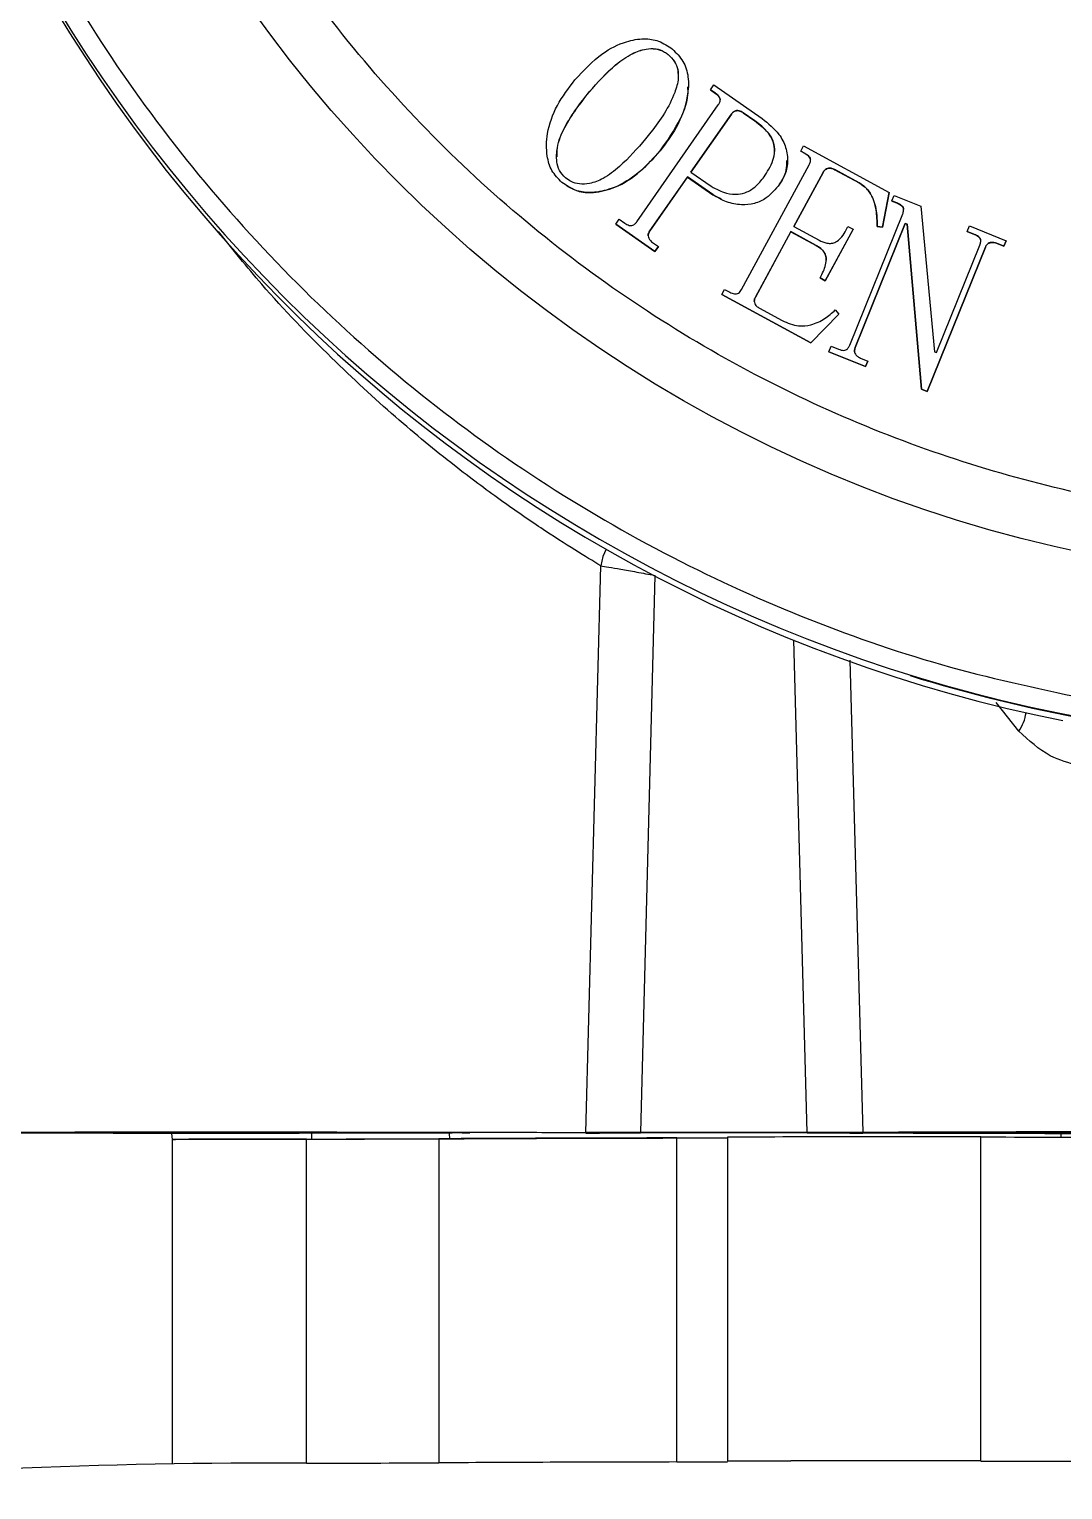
# Model space of a CAD drawing. Header units: millimetres. Extents: x 2404 to 4548, y 1024 to 2541.
# Drawn here: x 3842 to 3896.2, y 2100.8 to 2177.4 of the extents above; entities that cross this region are included whole.
import ezdxf

# ---------------------------------------------------------------- set-up
doc = ezdxf.new("R2010")
doc.units = ezdxf.units.MM

msp = doc.modelspace()

# ---------------------------------------------------------------- linework, layer by layer
at = {"color": 7, "linetype": 'Continuous', "lineweight": 25}
for p, q in [((3876.591, 2174.402), (3876.591, 2174.404)), ((3877.754, 2174.235), (3877.933, 2174.494)), ((3878.01, 2174.056), (3877.754, 2174.235)), ((3877.754, 2174.235), (3877.754, 2174.233)), ((3877.754, 2174.233), (3878.01, 2174.054)), ((3877.933, 2174.494), (3880.462, 2172.729)), ((3878.01, 2174.056), (3878.01, 2174.054)), ((3873.884, 2167.316), (3878.159, 2173.444)), ((3880.068, 2172.621), (3879.468, 2173.039)), ((3879.468, 2173.037), (3879.468, 2173.039)), ((3879.468, 2173.037), (3880.068, 2172.619)), ((3878.844, 2172.966), (3876.721, 2169.924)), ((3876.722, 2169.923), (3878.844, 2172.964)), ((3878.844, 2172.964), (3878.844, 2172.966)), ((3880.068, 2172.619), (3880.068, 2172.621)), ((3869.15, 2171.352), (3869.15, 2171.35)), ((3882.485, 2171.02), (3882.635, 2171.294)), ((3882.714, 2170.895), (3882.485, 2171.02)), ((3882.485, 2171.02), (3882.485, 2171.018)), ((3882.485, 2171.018), (3882.714, 2170.893)), ((3882.635, 2171.294), (3887.12, 2168.859)), ((3882.714, 2170.895), (3882.714, 2170.893)), ((3879.376, 2163.764), (3882.928, 2170.306)), ((3881.794, 2170.526), (3881.794, 2170.528)), ((3885.55, 2169.356), (3884.269, 2170.051)), ((3884.269, 2170.051), (3884.269, 2170.049)), ((3884.269, 2170.049), (3885.55, 2169.354)), ((3876.542, 2169.666), (3874.57, 2166.838)), ((3874.57, 2166.836), (3876.542, 2169.664)), ((3877.87, 2168.739), (3876.542, 2169.666)), ((3876.542, 2169.666), (3876.542, 2169.664)), ((3876.542, 2169.664), (3877.87, 2168.737)), ((3876.721, 2169.924), (3877.793, 2169.177)), ((3883.66, 2169.909), (3882.121, 2167.071)), ((3882.122, 2167.071), (3883.66, 2169.907)), ((3883.66, 2169.909), (3883.66, 2169.907)), ((3885.55, 2169.356), (3885.55, 2169.354)), ((3877.87, 2168.739), (3877.87, 2168.737)), ((3877.87, 2168.737), (3878.29, 2168.537)), ((3887.12, 2168.859), (3886.777, 2167.031)), ((3886.777, 2167.029), (3887.12, 2168.857)), ((3887.12, 2168.859), (3887.12, 2168.857)), ((3887.27, 2168.408), (3887.388, 2168.697)), ((3887.388, 2168.697), (3888.784, 2168.132)), ((3885.055, 2160.843), (3887.837, 2167.73)), ((3887.559, 2168.29), (3887.27, 2168.408)), ((3887.27, 2168.408), (3887.27, 2168.406)), ((3887.27, 2168.406), (3887.559, 2168.288)), ((3887.559, 2168.29), (3887.559, 2168.288)), ((3888.784, 2168.132), (3889.509, 2160.5)), ((3872.778, 2167.195), (3872.959, 2167.453)), ((3874.836, 2165.757), (3872.778, 2167.195)), ((3872.778, 2167.195), (3872.778, 2167.192)), ((3872.778, 2167.192), (3874.836, 2165.755)), ((3872.959, 2167.453), (3873.258, 2167.243)), ((3882.121, 2167.071), (3883.446, 2166.351)), ((3885.236, 2166.921), (3883.77, 2164.222)), ((3883.77, 2164.22), (3885.236, 2166.919)), ((3884.812, 2166.794), (3884.962, 2167.069)), ((3884.962, 2167.069), (3885.236, 2166.921)), ((3885.236, 2166.921), (3885.236, 2166.919)), ((3887.969, 2167.227), (3885.344, 2160.725)), ((3885.344, 2160.723), (3887.969, 2167.225)), ((3886.777, 2167.031), (3886.498, 2167.064)), ((3886.498, 2167.064), (3886.498, 2167.061)), ((3886.498, 2167.061), (3886.777, 2167.029)), ((3886.777, 2167.031), (3886.777, 2167.029)), ((3888.066, 2167.188), (3887.969, 2167.227)), ((3887.969, 2167.227), (3887.969, 2167.225)), ((3887.969, 2167.225), (3888.066, 2167.186)), ((3888.827, 2158.535), (3888.066, 2167.188)), ((3888.066, 2167.188), (3888.066, 2167.186)), ((3888.066, 2167.186), (3888.827, 2158.533)), ((3891.219, 2166.811), (3891.337, 2167.1)), ((3891.337, 2167.1), (3893.263, 2166.321)), ((3874.57, 2166.838), (3874.57, 2166.836)), ((3874.716, 2166.226), (3875.017, 2166.016)), ((3881.971, 2166.798), (3880.108, 2163.367)), ((3880.108, 2163.365), (3881.971, 2166.796)), ((3883.296, 2166.077), (3881.971, 2166.798)), ((3881.971, 2166.798), (3881.971, 2166.796)), ((3881.971, 2166.796), (3883.296, 2166.075)), ((3891.605, 2166.657), (3891.219, 2166.811)), ((3891.219, 2166.811), (3891.219, 2166.809)), ((3891.219, 2166.809), (3891.605, 2166.654)), ((3891.605, 2166.657), (3891.605, 2166.654)), ((3893.146, 2166.032), (3892.76, 2166.188)), ((3892.76, 2166.188), (3892.76, 2166.186)), ((3892.76, 2166.186), (3893.146, 2166.03)), ((3893.263, 2166.321), (3893.146, 2166.032)), ((3893.146, 2166.03), (3893.263, 2166.319)), ((3893.263, 2166.321), (3893.263, 2166.319)), ((3875.017, 2166.016), (3874.836, 2165.757)), ((3874.836, 2165.755), (3875.017, 2166.013)), ((3874.836, 2165.757), (3874.836, 2165.755)), ((3875.017, 2166.016), (3875.017, 2166.013)), ((3883.296, 2166.077), (3883.296, 2166.075)), ((3892.171, 2165.978), (3889.116, 2158.418)), ((3889.116, 2158.415), (3892.171, 2165.976)), ((3889.605, 2160.461), (3891.882, 2166.096)), ((3892.171, 2165.978), (3892.171, 2165.976)), ((3893.146, 2166.032), (3893.146, 2166.03)), ((3883.496, 2164.37), (3883.597, 2164.553)), ((3883.77, 2164.222), (3883.496, 2164.37)), ((3883.496, 2164.37), (3883.496, 2164.368)), ((3883.496, 2164.368), (3883.77, 2164.22)), ((3883.77, 2164.222), (3883.77, 2164.22)), ((3878.341, 2163.496), (3878.49, 2163.771)), ((3883.009, 2160.961), (3878.341, 2163.496)), ((3878.341, 2163.496), (3878.341, 2163.494)), ((3878.341, 2163.494), (3883.009, 2160.959)), ((3878.49, 2163.771), (3878.765, 2163.621)), ((3880.108, 2163.367), (3880.108, 2163.365)), ((3880.32, 2162.777), (3881.51, 2162.13)), ((3884.479, 2162.473), (3883.009, 2160.961)), ((3883.009, 2160.959), (3884.479, 2162.471)), ((3884.3, 2162.689), (3884.479, 2162.473)), ((3884.479, 2162.473), (3884.479, 2162.471)), ((3883.009, 2160.961), (3883.009, 2160.959)), ((3883.963, 2160.5), (3884.08, 2160.789)), ((3884.08, 2160.789), (3884.465, 2160.633)), ((3885.889, 2159.722), (3883.963, 2160.5)), ((3883.963, 2160.5), (3883.963, 2160.498)), ((3883.963, 2160.498), (3885.889, 2159.72)), ((3885.344, 2160.725), (3885.344, 2160.723)), ((3885.621, 2160.167), (3886.007, 2160.011)), ((3886.007, 2160.011), (3885.889, 2159.722)), ((3885.889, 2159.72), (3886.007, 2160.008)), ((3886.007, 2160.011), (3886.007, 2160.008)), ((3889.509, 2160.5), (3889.605, 2160.461)), ((3885.889, 2159.722), (3885.889, 2159.72)), ((3889.116, 2158.418), (3888.827, 2158.535)), ((3888.827, 2158.535), (3888.827, 2158.533)), ((3888.827, 2158.533), (3889.116, 2158.415)), ((3889.116, 2158.418), (3889.116, 2158.415)), ((3871.215, 2119.537), (3872, 2149.267)), ((3874.826, 2148.764), (3874.083, 2119.532)), ((3882.83, 2119.532), (3882.127, 2145.39)), ((3885.055, 2144.318), (3885.745, 2119.537)), ((3893.933, 2140.596), (3892.742, 2142.092)), ((3849.477, 2119.479), (3849.498, 2119.177)), ((3856.834, 2119.197), (3856.829, 2119.48)), ((3864.031, 2119.488), (3864.05, 2119.214)), ((3882.83, 2119.532), (3874.083, 2119.532)), ((3882.83, 2119.515), (3874.083, 2119.515)), ((3896.15, 2119.279), (3896.145, 2119.477)), ((3849.498, 2119.177), (3849.498, 2102.177)), ((3856.554, 2102.197), (3856.554, 2119.197)), ((3863.493, 2119.211), (3863.493, 2102.211)), ((3875.977, 2102.254), (3875.977, 2119.254)), ((3878.641, 2119.293), (3878.641, 2102.293)), ((3891.934, 2102.306), (3891.934, 2119.306))]:
    msp.add_line(p, q, dxfattribs=at)
at = {"color": 7, "linetype": 'Continuous', "lineweight": 25, "flags": 128}
msp.add_lwpolyline([(3872.275, 2150.137), (3872.102, 2149.753), (3872, 2149.267)], dxfattribs=at)
at = {"color": 7, "linetype": 'Continuous', "lineweight": 25}
msp.add_circle((3911.921, 2219.952), 71.5, dxfattribs=at)
for centre, radius, start, end in [((3911.921, 2219.95), 80, 190.30617, 259.69396), ((3911.999, 2219.577), 80, 190.52799, 258.6349), ((3911.922, 2219.916), 80, 252.76849, 259.69392), ((3892.04, 2141.885), 2.29, 325.76645, 351.8077), ((3855.171, 1346.659), 772.539, 89.897391, 90.420712), ((3856.83, 3700.028), 1580.832, 269.990013, 270.241488), ((3881.047, -1132.109), 3251.367, 90.089346, 90.30934), ((3875.466, 2602.359), 483.105, 270.06054, 270.37656), ((3886.999, 335.737), 1783.576, 89.841456, 90.268476), ((3897.213, 5291.489), 3172.188, 269.904659, 270.031645), ((3854.95, 1778.546), 323.655, 89.71594, 95.34053), ((3856.83, 3683.029), 1580.832, 269.990013, 270.241488), ((3881.047, -1149.109), 3251.367, 90.089346, 90.30934), ((3875.466, 2585.359), 483.105, 270.06054, 270.37656), ((3886.999, 318.737), 1783.576, 89.841456, 90.268476), ((3887.015, 360.733), 1741.581, 89.838188, 90.275424), ((3897.212, 5274.489), 3172.188, 269.904659, 270.031645)]:
    msp.add_arc(centre, radius, start, end, dxfattribs=at)
for points, knots in [([(3980.422, 2219.958), (3980.367, 2217.869), (3980.257, 2213.691), (3979.347, 2207.352), (3977.861, 2201), (3975.687, 2194.634), (3972.856, 2188.411), (3969.342, 2182.388), (3965.188, 2176.696), (3960.445, 2171.435), (3955.183, 2166.692), (3949.492, 2162.538), (3943.469, 2159.024), (3937.246, 2156.192), (3930.88, 2154.021), (3924.528, 2152.526), (3918.189, 2151.648), (3911.922, 2151.363), (3905.654, 2151.648), (3899.316, 2152.526), (3892.963, 2154.021), (3886.597, 2156.192), (3880.374, 2159.024), (3874.352, 2162.538), (3868.66, 2166.692), (3863.398, 2171.435), (3858.655, 2176.696), (3854.501, 2182.388), (3850.987, 2188.411), (3848.156, 2194.634), (3845.982, 2201), (3844.496, 2207.352), (3843.586, 2213.691), (3843.476, 2217.869), (3843.422, 2219.958)], [0, 0, 0, 0, 0.029124, 0.058248, 0.08912, 0.119994, 0.151902, 0.184313, 0.217069, 0.25, 0.282931, 0.315687, 0.348098, 0.380006, 0.410878, 0.441752, 0.470875, 0.5, 0.529123, 0.558248, 0.58912, 0.619994, 0.651902, 0.684313, 0.717069, 0.75, 0.782931, 0.815687, 0.848098, 0.880006, 0.910878, 0.941752, 0.970875, 1, 1, 1, 1]), ([(3834.196, 2205.818), (3834.723, 2203.322), (3835.785, 2198.285), (3838.324, 2190.908), (3841.593, 2183.666), (3845.655, 2176.687), (3850.467, 2170.084), (3855.96, 2163.99), (3862.053, 2158.498), (3868.656, 2153.686), (3875.635, 2149.623), (3882.877, 2146.354), (3890.254, 2143.815), (3895.292, 2142.753), (3897.788, 2142.227)], [0, 0, 0, 0, 0.079959, 0.161371, 0.244142, 0.328893, 0.414217, 0.5, 0.585778, 0.671102, 0.755858, 0.838624, 0.920039, 1, 1, 1, 1]), ([(3870.631, 2174.755), (3871.089, 2175.252), (3871.866, 2176.095), (3873.184, 2176.768), (3874.211, 2176.959), (3875.074, 2176.839), (3875.521, 2176.533), (3875.755, 2176.374)], [0, 0, 0, 0, 0.337884, 0.573603, 0.730566, 0.85906, 1, 1, 1, 1]), ([(3871.39, 2174.125), (3871.833, 2174.63), (3872.503, 2175.393), (3873.554, 2176.122), (3874.282, 2176.395), (3874.878, 2176.417), (3875.275, 2176.285), (3875.465, 2176.139), (3875.524, 2176.094)], [0, 0, 0, 0, 0.39949, 0.604579, 0.758371, 0.856867, 0.955984, 1, 1, 1, 1]), ([(3871.39, 2174.123), (3871.833, 2174.628), (3872.503, 2175.391), (3873.554, 2176.12), (3874.282, 2176.393), (3874.878, 2176.415), (3875.275, 2176.283), (3875.465, 2176.137), (3875.524, 2176.092)], [0, 0, 0, 0, 0.39949, 0.604579, 0.758371, 0.856867, 0.955984, 1, 1, 1, 1]), ([(3875.524, 2176.094), (3875.646, 2175.976), (3875.877, 2175.752), (3876.053, 2175.303), (3876.079, 2174.737), (3875.731, 2173.552), (3875.043, 2172.526), (3874.442, 2171.782), (3874.349, 2171.667)], [0, 0, 0, 0, 0.099608, 0.189208, 0.278687, 0.431625, 0.91232, 1, 1, 1, 1]), ([(3875.755, 2176.374), (3875.957, 2176.172), (3876.362, 2175.768), (3876.633, 2174.874), (3876.551, 2173.661), (3876.059, 2172.3), (3875.407, 2171.434), (3875.108, 2171.037)], [0, 0, 0, 0, 0.141994, 0.285364, 0.454307, 0.749816, 1, 1, 1, 1]), ([(3875.524, 2176.092), (3875.645, 2175.974), (3875.874, 2175.75), (3876.047, 2175.34), (3876.048, 2175.079), (3876.048, 2174.969)], [0, 0, 0, 0, 0.391858, 0.744344, 1, 1, 1, 1]), ([(3869.949, 2169.379), (3869.757, 2169.577), (3869.378, 2169.968), (3869.119, 2170.889), (3869.154, 2172.076), (3869.659, 2173.473), (3870.302, 2174.321), (3870.631, 2174.755)], [0, 0, 0, 0, 0.136914, 0.269244, 0.466964, 0.727179, 1, 1, 1, 1]), ([(3870.147, 2169.618), (3870.029, 2169.741), (3869.798, 2169.982), (3869.648, 2170.552), (3869.697, 2171.341), (3870.211, 2172.642), (3870.919, 2173.533), (3871.39, 2174.125)], [0, 0, 0, 0, 0.0990027, 0.1927602, 0.3351777, 0.5578285, 1, 1, 1, 1]), ([(3869.7, 2170.724), (3869.7, 2170.882), (3869.698, 2171.421), (3870.233, 2172.639), (3870.928, 2173.53), (3871.39, 2174.123)], [0, 0, 0, 0, 0.121806, 0.415916, 1, 1, 1, 1]), ([(3875.108, 2171.035), (3875.495, 2171.583), (3876.164, 2172.53), (3876.591, 2173.749), (3876.569, 2174.321), (3876.566, 2174.401)], [0, 0, 0, 0, 0.540379, 0.935169, 1, 1, 1, 1]), ([(3878.159, 2173.444), (3878.19, 2173.494), (3878.239, 2173.575), (3878.262, 2173.706), (3878.241, 2173.82), (3878.157, 2173.946), (3878.067, 2174.014), (3878.01, 2174.056)], [0, 0, 0, 0, 0.242147, 0.388856, 0.536837, 0.710317, 1, 1, 1, 1]), ([(3878.01, 2174.054), (3878.081, 2173.999), (3878.181, 2173.922), (3878.251, 2173.789), (3878.251, 2173.733), (3878.251, 2173.712)], [0, 0, 0, 0, 0.613941, 0.8617155, 1, 1, 1, 1]), ([(3879.468, 2173.039), (3879.399, 2173.08), (3879.291, 2173.143), (3879.122, 2173.154), (3878.998, 2173.12), (3878.908, 2173.046), (3878.864, 2172.991), (3878.844, 2172.966)], [0, 0, 0, 0, 0.336259, 0.518412, 0.701425, 0.865829, 1, 1, 1, 1]), ([(3878.844, 2172.964), (3878.879, 2173.008), (3878.938, 2173.082), (3879.06, 2173.139), (3879.177, 2173.152), (3879.321, 2173.126), (3879.413, 2173.071), (3879.468, 2173.037)], [0, 0, 0, 0, 0.234766, 0.393258, 0.551032, 0.728919, 1, 1, 1, 1]), ([(3880.617, 2169.755), (3880.796, 2170.046), (3881.062, 2170.478), (3881.141, 2171.154), (3881.004, 2171.68), (3880.632, 2172.192), (3880.269, 2172.468), (3880.068, 2172.621)], [0, 0, 0, 0, 0.300507, 0.4469011, 0.5941839, 0.7750715, 1, 1, 1, 1]), ([(3880.068, 2172.619), (3880.335, 2172.411), (3880.733, 2172.1), (3881.078, 2171.508), (3881.1, 2171.176), (3881.111, 2171.012)], [0, 0, 0, 0, 0.505642, 0.75535, 1, 1, 1, 1]), ([(3880.462, 2172.729), (3880.783, 2172.475), (3881.308, 2172.06), (3881.737, 2171.224), (3881.839, 2170.452), (3881.682, 2169.78), (3881.464, 2169.427), (3881.377, 2169.288)], [0, 0, 0, 0, 0.303232, 0.495993, 0.689194, 0.877678, 1, 1, 1, 1]), ([(3874.349, 2171.667), (3873.91, 2171.163), (3873.238, 2170.392), (3872.223, 2169.6), (3871.483, 2169.309), (3870.898, 2169.269), (3870.461, 2169.39), (3870.244, 2169.548), (3870.147, 2169.618)], [0, 0, 0, 0, 0.388784, 0.594507, 0.742724, 0.84452, 0.93111, 1, 1, 1, 1]), ([(3875.108, 2171.037), (3874.653, 2170.539), (3873.885, 2169.699), (3872.556, 2168.998), (3871.502, 2168.807), (3870.617, 2168.925), (3870.175, 2169.225), (3869.949, 2169.379)], [0, 0, 0, 0, 0.335274, 0.565807, 0.736276, 0.864906, 1, 1, 1, 1]), ([(3870.148, 2169.27), (3870.348, 2169.142), (3870.788, 2168.86), (3871.72, 2168.818), (3872.893, 2169.114), (3874.096, 2169.906), (3874.78, 2170.67), (3875.108, 2171.035)], [0, 0, 0, 0, 0.121771, 0.267676, 0.467636, 0.745049, 1, 1, 1, 1]), ([(3882.928, 2170.306), (3882.955, 2170.359), (3882.997, 2170.445), (3883.002, 2170.577), (3882.969, 2170.688), (3882.873, 2170.804), (3882.775, 2170.86), (3882.714, 2170.895)], [0, 0, 0, 0, 0.244604, 0.390165, 0.536734, 0.711366, 1, 1, 1, 1]), ([(3882.714, 2170.893), (3882.787, 2170.85), (3882.892, 2170.788), (3882.983, 2170.659), (3882.991, 2170.59), (3882.995, 2170.558)], [0, 0, 0, 0, 0.550155, 0.788318, 1, 1, 1, 1]), ([(3881.377, 2169.286), (3881.525, 2169.524), (3881.765, 2169.908), (3881.758, 2170.356), (3881.756, 2170.528)], [0, 0, 0, 0, 0.616838, 1, 1, 1, 1]), ([(3884.269, 2170.051), (3884.205, 2170.081), (3884.099, 2170.13), (3883.944, 2170.13), (3883.828, 2170.097), (3883.731, 2170.022), (3883.686, 2169.95), (3883.66, 2169.909)], [0, 0, 0, 0, 0.2946797, 0.4891513, 0.6427246, 0.79668, 1, 1, 1, 1]), ([(3883.66, 2169.907), (3883.695, 2169.96), (3883.75, 2170.045), (3883.883, 2170.118), (3884.026, 2170.134), (3884.161, 2170.104), (3884.24, 2170.064), (3884.269, 2170.049)], [0, 0, 0, 0, 0.264438, 0.424852, 0.624763, 0.864134, 1, 1, 1, 1]), ([(3877.793, 2169.177), (3878.052, 2169.033), (3878.493, 2168.79), (3879.16, 2168.737), (3879.708, 2168.865), (3880.204, 2169.215), (3880.469, 2169.562), (3880.617, 2169.755)], [0, 0, 0, 0, 0.269335, 0.456647, 0.599702, 0.778351, 1, 1, 1, 1]), ([(3881.377, 2169.288), (3881.162, 2169.024), (3880.8, 2168.582), (3880.061, 2168.24), (3879.337, 2168.184), (3878.57, 2168.32), (3878.106, 2168.598), (3877.87, 2168.739)], [0, 0, 0, 0, 0.253557, 0.424716, 0.595645, 0.794239, 1, 1, 1, 1]), ([(3886.498, 2167.064), (3886.491, 2167.353), (3886.476, 2167.936), (3886.254, 2168.695), (3885.878, 2169.158), (3885.632, 2169.306), (3885.55, 2169.356)], [0, 0, 0, 0, 0.333446, 0.670522, 0.890051, 1, 1, 1, 1]), ([(3885.55, 2169.354), (3885.691, 2169.26), (3886.001, 2169.056), (3886.346, 2168.459), (3886.486, 2167.764), (3886.494, 2167.262), (3886.498, 2167.061)], [0, 0, 0, 0, 0.193125, 0.422079, 0.769445, 1, 1, 1, 1]), ([(3887.837, 2167.73), (3887.857, 2167.79), (3887.888, 2167.883), (3887.879, 2168.017), (3887.835, 2168.109), (3887.731, 2168.211), (3887.63, 2168.257), (3887.559, 2168.29)], [0, 0, 0, 0, 0.263647, 0.403144, 0.543417, 0.677144, 1, 1, 1, 1]), ([(3887.559, 2168.288), (3887.641, 2168.251), (3887.755, 2168.198), (3887.86, 2168.072), (3887.873, 2168.002), (3887.88, 2167.968)], [0, 0, 0, 0, 0.5591696, 0.7832763, 1, 1, 1, 1]), ([(3873.258, 2167.243), (3873.329, 2167.198), (3873.429, 2167.135), (3873.578, 2167.107), (3873.686, 2167.132), (3873.796, 2167.2), (3873.853, 2167.276), (3873.884, 2167.316)], [0, 0, 0, 0, 0.3451215, 0.47825, 0.6125433, 0.7923859, 1, 1, 1, 1]), ([(3872, 2149.267), (3871.578, 2149.521), (3870.734, 2150.03), (3869.201, 2151.013), (3867.832, 2151.942), (3866.722, 2152.723), (3865.547, 2153.584), (3863.739, 2154.965), (3861.153, 2157.086), (3857.722, 2160.269), (3854.556, 2163.53), (3852.687, 2165.869), (3851.942, 2166.802)], [0, 0, 0, 0, 0.109984, 0.219759, 0.27493, 0.330421, 0.386353, 0.442844, 0.579253, 0.726129, 0.890731, 1, 1, 1, 1]), ([(3874.486, 2166.571), (3874.485, 2166.577), (3874.475, 2166.629), (3874.503, 2166.726), (3874.548, 2166.8), (3874.57, 2166.836)], [0, 0, 0, 0, 0.072005, 0.554723, 1, 1, 1, 1]), ([(3874.57, 2166.838), (3874.541, 2166.789), (3874.493, 2166.706), (3874.476, 2166.571), (3874.515, 2166.438), (3874.596, 2166.316), (3874.68, 2166.253), (3874.716, 2166.226)], [0, 0, 0, 0, 0.2392653, 0.3980718, 0.5583573, 0.8110269, 1, 1, 1, 1]), ([(3883.446, 2166.351), (3883.58, 2166.288), (3883.787, 2166.191), (3884.103, 2166.171), (3884.36, 2166.261), (3884.617, 2166.468), (3884.741, 2166.676), (3884.812, 2166.794)], [0, 0, 0, 0, 0.265228, 0.413113, 0.562281, 0.751044, 1, 1, 1, 1]), ([(3891.882, 2166.096), (3891.902, 2166.157), (3891.933, 2166.25), (3891.924, 2166.383), (3891.881, 2166.475), (3891.776, 2166.577), (3891.676, 2166.624), (3891.605, 2166.657)], [0, 0, 0, 0, 0.263647, 0.403144, 0.543417, 0.677144, 1, 1, 1, 1]), ([(3891.605, 2166.654), (3891.686, 2166.617), (3891.8, 2166.564), (3891.905, 2166.438), (3891.919, 2166.369), (3891.925, 2166.334)], [0, 0, 0, 0, 0.55917, 0.783276, 1, 1, 1, 1]), ([(3892.76, 2166.188), (3892.694, 2166.211), (3892.583, 2166.248), (3892.429, 2166.232), (3892.319, 2166.184), (3892.229, 2166.099), (3892.192, 2166.022), (3892.171, 2165.978)], [0, 0, 0, 0, 0.292493, 0.488495, 0.642099, 0.795375, 1, 1, 1, 1]), ([(3892.171, 2165.976), (3892.201, 2166.036), (3892.248, 2166.129), (3892.367, 2166.209), (3892.491, 2166.238), (3892.627, 2166.235), (3892.718, 2166.202), (3892.76, 2166.186)], [0, 0, 0, 0, 0.277567, 0.434289, 0.591034, 0.809151, 1, 1, 1, 1]), ([(3883.597, 2164.553), (3883.698, 2164.772), (3883.838, 2165.075), (3883.818, 2165.503), (3883.698, 2165.767), (3883.505, 2165.954), (3883.357, 2166.041), (3883.296, 2166.077)], [0, 0, 0, 0, 0.4002553, 0.5540467, 0.7092134, 0.880119, 1, 1, 1, 1]), ([(3883.296, 2166.075), (3883.415, 2166.001), (3883.608, 2165.881), (3883.774, 2165.618), (3883.831, 2165.426), (3883.816, 2165.321), (3883.813, 2165.299)], [0, 0, 0, 0, 0.419661, 0.676448, 0.934087, 1, 1, 1, 1]), ([(3878.765, 2163.621), (3878.842, 2163.584), (3878.952, 2163.53), (3879.113, 2163.525), (3879.222, 2163.572), (3879.312, 2163.655), (3879.355, 2163.728), (3879.376, 2163.764)], [0, 0, 0, 0, 0.350066, 0.499422, 0.650662, 0.830252, 1, 1, 1, 1]), ([(3880.056, 2163.113), (3880.053, 2163.125), (3880.041, 2163.176), (3880.062, 2163.265), (3880.093, 2163.333), (3880.108, 2163.365)], [0, 0, 0, 0, 0.142052, 0.594886, 1, 1, 1, 1]), ([(3880.108, 2163.367), (3880.085, 2163.316), (3880.045, 2163.229), (3880.048, 2163.092), (3880.09, 2162.978), (3880.182, 2162.867), (3880.268, 2162.811), (3880.32, 2162.777)], [0, 0, 0, 0, 0.233621, 0.399553, 0.564983, 0.740199, 1, 1, 1, 1]), ([(3881.51, 2162.13), (3881.794, 2162.011), (3882.278, 2161.807), (3883.079, 2161.887), (3883.738, 2162.201), (3884.119, 2162.532), (3884.3, 2162.689)], [0, 0, 0, 0, 0.296463, 0.506276, 0.766316, 1, 1, 1, 1]), ([(3884.465, 2160.633), (3884.556, 2160.6), (3884.68, 2160.554), (3884.848, 2160.587), (3884.953, 2160.662), (3885.018, 2160.755), (3885.047, 2160.824), (3885.055, 2160.843)], [0, 0, 0, 0, 0.388994, 0.538184, 0.687796, 0.914813, 1, 1, 1, 1]), ([(3885.344, 2160.725), (3885.324, 2160.661), (3885.293, 2160.561), (3885.322, 2160.422), (3885.392, 2160.313), (3885.494, 2160.223), (3885.583, 2160.184), (3885.621, 2160.167)], [0, 0, 0, 0, 0.2808974, 0.4343636, 0.5874099, 0.8242139, 1, 1, 1, 1]), ([(3885.312, 2160.49), (3885.308, 2160.518), (3885.299, 2160.598), (3885.326, 2160.674), (3885.344, 2160.723)], [0, 0, 0, 0, 0.3514921, 1, 1, 1, 1]), ([(3872, 2149.267), (3872.122, 2149.249), (3872.367, 2149.212), (3873.036, 2149.096), (3873.872, 2148.945), (3874.506, 2148.825), (3874.826, 2148.764)], [0, 0, 0, 0, 0.242274, 0.486318, 0.740082, 1, 1, 1, 1]), ([(3897.088, 2138.778), (3896.568, 2138.92), (3895.379, 2139.246), (3894.454, 2140.11), (3893.933, 2140.596)], [0, 0, 0, 0, 0.437173, 1, 1, 1, 1]), ([(3830.13, 2119.524), (3830.13, 2119.524), (3830.02, 2119.526), (3830.403, 2119.532), (3831.327, 2119.539), (3832.956, 2119.547), (3835.138, 2119.553), (3837.829, 2119.559), (3840.938, 2119.563), (3844.37, 2119.566), (3848.014, 2119.568), (3851.757, 2119.569), (3855.48, 2119.568), (3859.065, 2119.565), (3862.4, 2119.562), (3865.383, 2119.557), (3867.904, 2119.551), (3869.941, 2119.544), (3870.79, 2119.539), (3871.215, 2119.537)], [0, 0, 0, 0, 0.0000262, 0.0625245, 0.1250229, 0.1875213, 0.2500196, 0.312518, 0.3750164, 0.4375147, 0.5000131, 0.5625114, 0.6250098, 0.6875082, 0.7500065, 0.8125049, 0.8750033, 0.9375016, 1, 1, 1, 1]), ([(3874.083, 2119.532), (3873.764, 2119.532), (3873.127, 2119.532), (3872.272, 2119.533), (3871.579, 2119.535), (3871.336, 2119.536), (3871.215, 2119.537)], [0, 0, 0, 0, 0.249647, 0.50011, 0.750041, 1, 1, 1, 1]), ([(3871.215, 2119.51), (3871.336, 2119.511), (3871.578, 2119.512), (3872.271, 2119.514), (3873.127, 2119.515), (3873.764, 2119.515), (3874.083, 2119.515)], [0, 0, 0, 0, 0.2496449, 0.5001084, 0.750039, 1, 1, 1, 1]), ([(3885.745, 2119.537), (3885.636, 2119.536), (3885.417, 2119.535), (3884.717, 2119.533), (3883.831, 2119.532), (3883.163, 2119.532), (3882.83, 2119.532)], [0, 0, 0, 0, 0.249843, 0.499876, 0.750481, 1, 1, 1, 1]), ([(3882.83, 2119.515), (3883.163, 2119.515), (3883.831, 2119.515), (3884.717, 2119.514), (3885.417, 2119.512), (3885.636, 2119.511), (3885.745, 2119.51)], [0, 0, 0, 0, 0.249519, 0.500124, 0.750157, 1, 1, 1, 1]), ([(3864.05, 2119.211), (3864.728, 2119.215), (3866.086, 2119.223), (3868.914, 2119.234), (3872.302, 2119.244), (3875.56, 2119.252), (3877.845, 2119.256), (3878.641, 2119.258)], [0, 0, 0, 0, 0.220498, 0.440997, 0.661495, 0.881994, 1, 1, 1, 1])]:
    msp.add_open_spline(points, degree=3, knots=knots, dxfattribs=at)
for points in [[(3837.13, 2119.524), (3837.182, 2119.526), (3837.286, 2119.53), (3838.119, 2119.535), (3839.413, 2119.54), (3841.167, 2119.545), (3843.302, 2119.549), (3845.738, 2119.551), (3848.381, 2119.553), (3851.13, 2119.554), (3853.879, 2119.553), (3856.522, 2119.551), (3858.958, 2119.549), (3861.093, 2119.545), (3862.847, 2119.54), (3864.141, 2119.535), (3864.974, 2119.529), (3865.078, 2119.525), (3865.13, 2119.523)], [(3865.13, 2119.523), (3865.078, 2119.522), (3864.974, 2119.518), (3864.141, 2119.512), (3862.847, 2119.507), (3861.093, 2119.502), (3858.958, 2119.498), (3856.522, 2119.496), (3853.879, 2119.494), (3851.13, 2119.493), (3848.381, 2119.494), (3845.738, 2119.496), (3843.302, 2119.499), (3841.167, 2119.502), (3839.413, 2119.507), (3838.119, 2119.512), (3837.286, 2119.518), (3837.182, 2119.522), (3837.13, 2119.524)], [(3938.252, 2119.537), (3937.83, 2119.54), (3936.988, 2119.546), (3934.834, 2119.554), (3932.098, 2119.562), (3928.79, 2119.569), (3925.019, 2119.574), (3920.885, 2119.578), (3916.504, 2119.58), (3911.998, 2119.581), (3907.493, 2119.58), (3903.112, 2119.578), (3898.978, 2119.574), (3895.207, 2119.569), (3891.899, 2119.562), (3889.163, 2119.555), (3887.009, 2119.546), (3886.166, 2119.54), (3885.745, 2119.537)], [(3938.252, 2119.51), (3937.83, 2119.507), (3936.988, 2119.5), (3934.834, 2119.492), (3932.098, 2119.484), (3928.79, 2119.478), (3925.019, 2119.472), (3920.885, 2119.468), (3916.504, 2119.466), (3911.998, 2119.465), (3907.493, 2119.466), (3903.112, 2119.468), (3898.978, 2119.472), (3895.207, 2119.478), (3891.899, 2119.484), (3889.163, 2119.492), (3887.009, 2119.501), (3886.166, 2119.507), (3885.745, 2119.51)], [(3892.998, 2119.523), (3893.069, 2119.526), (3893.21, 2119.531), (3894.34, 2119.539), (3896.096, 2119.546), (3898.477, 2119.552), (3901.374, 2119.557), (3904.681, 2119.561), (3908.268, 2119.563), (3911.998, 2119.564), (3915.729, 2119.563), (3919.316, 2119.561), (3922.622, 2119.557), (3925.519, 2119.552), (3927.9, 2119.546), (3929.656, 2119.539), (3930.786, 2119.531), (3930.928, 2119.526), (3930.998, 2119.523)], [(3930.998, 2119.523), (3930.928, 2119.52), (3930.786, 2119.515), (3929.656, 2119.507), (3927.9, 2119.5), (3925.519, 2119.494), (3922.622, 2119.489), (3919.316, 2119.485), (3915.729, 2119.483), (3911.998, 2119.482), (3908.268, 2119.483), (3904.681, 2119.485), (3901.374, 2119.489), (3898.477, 2119.494), (3896.096, 2119.501), (3894.34, 2119.508), (3893.21, 2119.515), (3893.069, 2119.521), (3892.998, 2119.523)], [(3849.498, 2119.177), (3849.602, 2119.18), (3849.809, 2119.184), (3851.43, 2119.19), (3853.801, 2119.195), (3855.823, 2119.196), (3856.834, 2119.197)], [(3856.834, 2119.197), (3857.649, 2119.198), (3859.279, 2119.199), (3861.368, 2119.202), (3863.069, 2119.206), (3863.723, 2119.209), (3864.05, 2119.211)]]:
    msp.add_open_spline(points, degree=3, dxfattribs=at)

doc.saveas('drawing.dxf')
